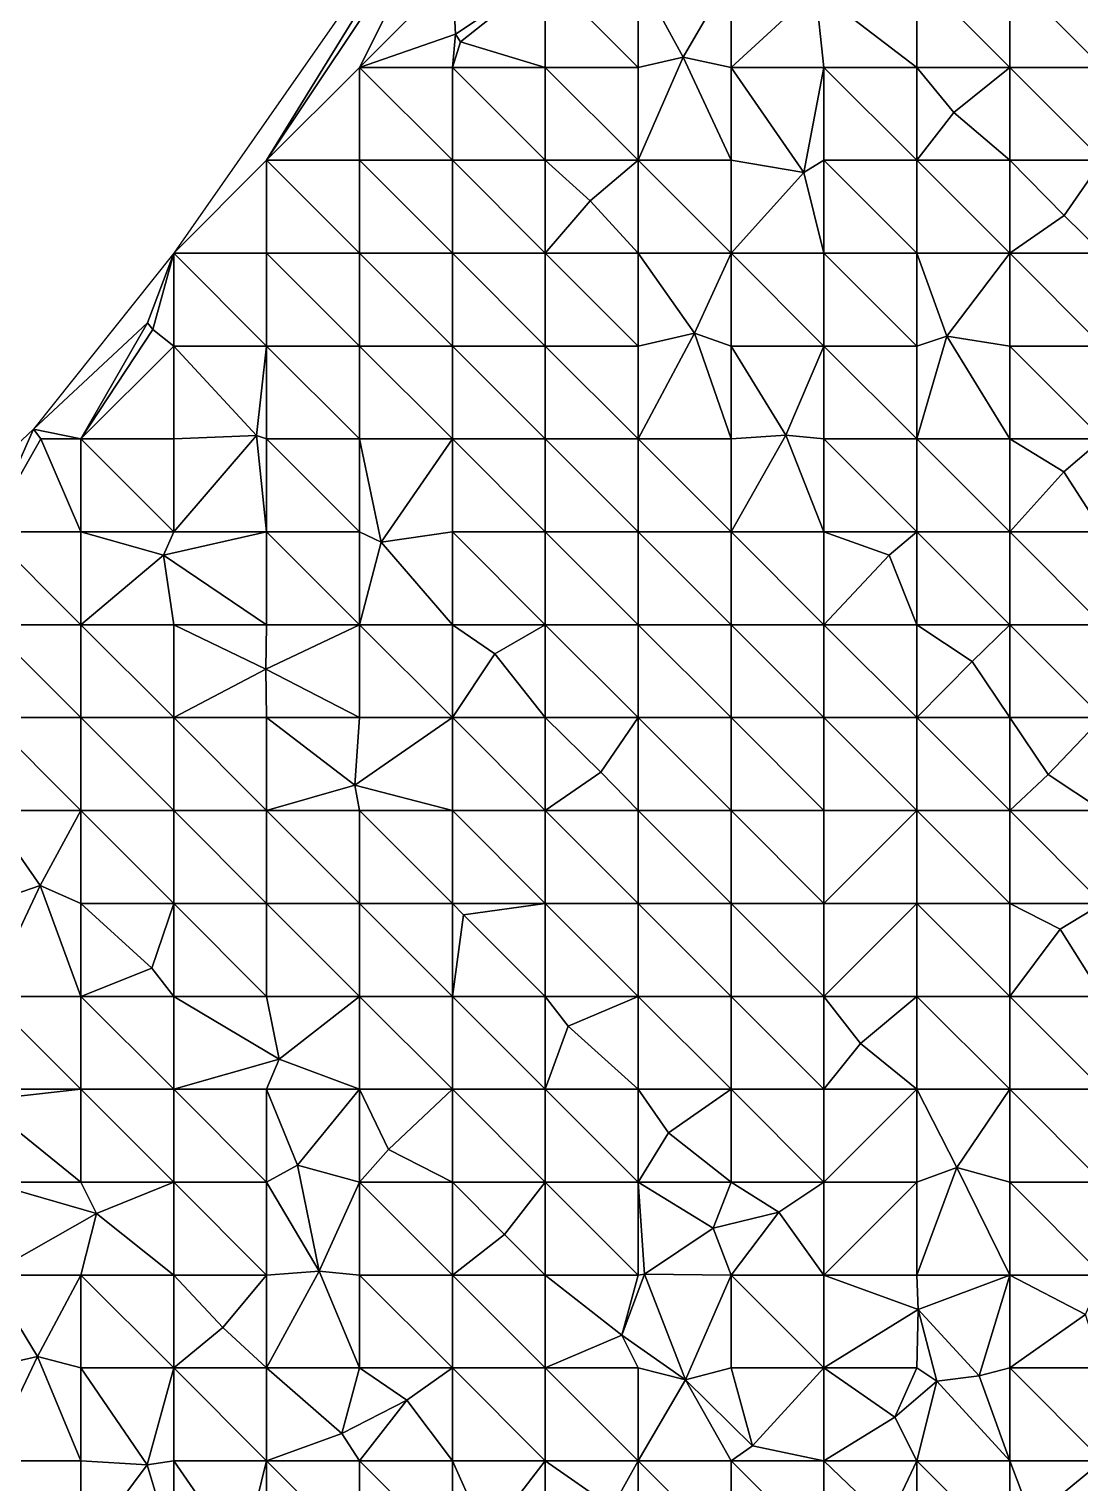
# Model space of a CAD drawing. Header units: metres. Extents: x 437165 to 437677, y 9614568 to 9615020.
# Drawn here: x 437339.7 to 437452.9, y 9614725.6 to 9614882.1 of the extents above; entities that cross this region are included whole.
import ezdxf

# ---------------------------------------------------------------- set-up
doc = ezdxf.new("R2010")
doc.units = ezdxf.units.M
doc.layers.add('Superfície', color=151, linetype='Continuous')

msp = doc.modelspace()

# ---------------------------------------------------------------- linework, layer by layer
at = {"layer": 'Superfície', "color": 70, "linetype": 'Continuous', "lineweight": -3}
for points in [[(437355.315, 9614858.014, 112.217), (437365.315, 9614868.014, 112.052), (437387.836, 9614904.577, 110.75)], [(437365.315, 9614868.014, 112.052), (437385.315, 9614898.014, 111.065), (437387.836, 9614904.577, 110.75)], [(437365.315, 9614868.014, 112.052), (437375.315, 9614878.014, 111.891), (437385.315, 9614898.014, 111.065)], [(437375.315, 9614878.014, 111.891), (437385.315, 9614888.014, 111.753), (437385.315, 9614898.014, 111.065)], [(437375.315, 9614878.014, 111.891), (437385.659, 9614881.601, 112.212), (437385.315, 9614888.014, 111.753)], [(437385.315, 9614888.014, 111.753), (437385.659, 9614881.601, 112.212), (437395.315, 9614888.014, 112.222)], [(437395.315, 9614888.014, 112.222), (437385.659, 9614881.601, 112.212), (437386.185, 9614880.746, 112.169)], [(437395.315, 9614878.014, 112.897), (437395.315, 9614888.014, 112.222), (437386.185, 9614880.746, 112.169)], [(437395.315, 9614878.014, 112.897), (437405.315, 9614878.014, 113.476), (437395.315, 9614888.014, 112.222)], [(437405.315, 9614878.014, 113.476), (437405.315, 9614888.014, 112.731), (437395.315, 9614888.014, 112.222)], [(437405.315, 9614878.014, 113.476), (437410.158, 9614879.105, 113.678), (437405.315, 9614888.014, 112.731)], [(437405.315, 9614888.014, 112.731), (437410.158, 9614879.105, 113.678), (437415.315, 9614888.014, 113.237)], [(437415.315, 9614878.014, 113.929), (437415.315, 9614888.014, 113.237), (437410.158, 9614879.105, 113.678)], [(437415.315, 9614878.014, 113.929), (437424.403, 9614886.35, 113.776), (437415.315, 9614888.014, 113.237)], [(437435.315, 9614878.014, 114.817), (437435.315, 9614888.014, 114.037), (437424.403, 9614886.35, 113.776)], [(437435.315, 9614878.014, 114.817), (437445.315, 9614878.014, 115.183), (437435.315, 9614888.014, 114.037)], [(437445.315, 9614878.014, 115.183), (437445.315, 9614888.014, 114.356), (437435.315, 9614888.014, 114.037)], [(437445.315, 9614878.014, 115.183), (437455.315, 9614878.014, 115.519), (437445.315, 9614888.014, 114.356)], [(437455.315, 9614878.014, 115.519), (437455.315, 9614888.014, 114.738), (437445.315, 9614888.014, 114.356)], [(437415.315, 9614878.014, 113.929), (437425.315, 9614878.014, 114.338), (437424.403, 9614886.35, 113.776)], [(437425.315, 9614878.014, 114.338), (437435.315, 9614878.014, 114.817), (437424.403, 9614886.35, 113.776)], [(437375.315, 9614878.014, 111.891), (437385.315, 9614878.014, 112.368), (437385.659, 9614881.601, 112.212)], [(437385.315, 9614878.014, 112.368), (437395.315, 9614878.014, 112.897), (437386.185, 9614880.746, 112.169)], [(437405.315, 9614868.014, 114.156), (437410.158, 9614879.105, 113.678), (437405.315, 9614878.014, 113.476)], [(437405.315, 9614868.014, 114.156), (437415.315, 9614868.014, 114.528), (437410.158, 9614879.105, 113.678)], [(437415.315, 9614868.014, 114.528), (437415.315, 9614878.014, 113.929), (437410.158, 9614879.105, 113.678)], [(437365.315, 9614868.014, 112.052), (437375.315, 9614868.014, 112.564), (437375.315, 9614878.014, 111.891)], [(437375.315, 9614868.014, 112.564), (437385.315, 9614868.014, 113.076), (437375.315, 9614878.014, 111.891)], [(437385.315, 9614868.014, 113.076), (437385.315, 9614878.014, 112.368), (437375.315, 9614878.014, 111.891)], [(437385.315, 9614868.014, 113.076), (437395.315, 9614868.014, 113.633), (437385.315, 9614878.014, 112.368)], [(437395.315, 9614868.014, 113.633), (437395.315, 9614878.014, 112.897), (437385.315, 9614878.014, 112.368)], [(437395.315, 9614868.014, 113.633), (437405.315, 9614868.014, 114.156), (437395.315, 9614878.014, 112.897)], [(437405.315, 9614868.014, 114.156), (437405.315, 9614878.014, 113.476), (437395.315, 9614878.014, 112.897)], [(437415.315, 9614868.014, 114.528), (437423.16, 9614866.692, 114.871), (437415.315, 9614878.014, 113.929)], [(437415.315, 9614878.014, 113.929), (437423.16, 9614866.692, 114.871), (437425.315, 9614878.014, 114.338)], [(437425.315, 9614868.014, 114.915), (437425.315, 9614878.014, 114.338), (437423.16, 9614866.692, 114.871)], [(437425.315, 9614868.014, 114.915), (437435.315, 9614868.014, 115.481), (437425.315, 9614878.014, 114.338)], [(437435.315, 9614868.014, 115.481), (437435.315, 9614878.014, 114.817), (437425.315, 9614878.014, 114.338)], [(437435.315, 9614868.014, 115.481), (437439.292, 9614873.135, 115.381), (437435.315, 9614878.014, 114.817)], [(437435.315, 9614878.014, 114.817), (437439.292, 9614873.135, 115.381), (437445.315, 9614878.014, 115.183)], [(437445.315, 9614868.014, 115.922), (437445.315, 9614878.014, 115.183), (437439.292, 9614873.135, 115.381)], [(437445.315, 9614868.014, 115.922), (437455.315, 9614868.014, 116.237), (437445.315, 9614878.014, 115.183)], [(437455.315, 9614868.014, 116.237), (437455.315, 9614878.014, 115.519), (437445.315, 9614878.014, 115.183)], [(437435.315, 9614868.014, 115.481), (437445.315, 9614868.014, 115.922), (437439.292, 9614873.135, 115.381)], [(437355.315, 9614858.014, 112.217), (437365.315, 9614858.014, 112.719), (437365.315, 9614868.014, 112.052)], [(437365.315, 9614858.014, 112.719), (437375.315, 9614858.014, 113.247), (437365.315, 9614868.014, 112.052)], [(437375.315, 9614858.014, 113.247), (437375.315, 9614868.014, 112.564), (437365.315, 9614868.014, 112.052)], [(437375.315, 9614858.014, 113.247), (437385.315, 9614858.014, 113.781), (437375.315, 9614868.014, 112.564)], [(437385.315, 9614858.014, 113.781), (437385.315, 9614868.014, 113.076), (437375.315, 9614868.014, 112.564)], [(437385.315, 9614858.014, 113.781), (437395.315, 9614858.014, 114.331), (437385.315, 9614868.014, 113.076)], [(437395.315, 9614858.014, 114.331), (437395.315, 9614868.014, 113.633), (437385.315, 9614868.014, 113.076)], [(437395.315, 9614858.014, 114.331), (437400.149, 9614863.648, 114.228), (437395.315, 9614868.014, 113.633)], [(437395.315, 9614868.014, 113.633), (437400.149, 9614863.648, 114.228), (437405.315, 9614868.014, 114.156)], [(437405.315, 9614858.014, 114.834), (437405.315, 9614868.014, 114.156), (437400.149, 9614863.648, 114.228)], [(437405.315, 9614858.014, 114.834), (437415.315, 9614858.014, 115.222), (437405.315, 9614868.014, 114.156)], [(437415.315, 9614858.014, 115.222), (437415.315, 9614868.014, 114.528), (437405.315, 9614868.014, 114.156)], [(437415.315, 9614858.014, 115.222), (437423.16, 9614866.692, 114.871), (437415.315, 9614868.014, 114.528)], [(437415.315, 9614858.014, 115.222), (437425.315, 9614858.014, 115.657), (437423.16, 9614866.692, 114.871)], [(437425.315, 9614858.014, 115.657), (437425.315, 9614868.014, 114.915), (437423.16, 9614866.692, 114.871)], [(437425.315, 9614858.014, 115.657), (437435.315, 9614858.014, 116.16), (437425.315, 9614868.014, 114.915)], [(437435.315, 9614858.014, 116.16), (437435.315, 9614868.014, 115.481), (437425.315, 9614868.014, 114.915)], [(437435.315, 9614858.014, 116.16), (437445.315, 9614858.014, 116.604), (437435.315, 9614868.014, 115.481)], [(437445.315, 9614858.014, 116.604), (437445.315, 9614868.014, 115.922), (437435.315, 9614868.014, 115.481)], [(437445.315, 9614858.014, 116.604), (437451.186, 9614862.079, 116.522), (437445.315, 9614868.014, 115.922)], [(437445.315, 9614868.014, 115.922), (437451.186, 9614862.079, 116.522), (437455.315, 9614868.014, 116.237)], [(437455.315, 9614858.014, 117.01), (437455.315, 9614868.014, 116.237), (437451.186, 9614862.079, 116.522)], [(437395.315, 9614858.014, 114.331), (437405.315, 9614858.014, 114.834), (437400.149, 9614863.648, 114.228)], [(437445.315, 9614858.014, 116.604), (437455.315, 9614858.014, 117.01), (437451.186, 9614862.079, 116.522)], [(437355.315, 9614858.014, 112.217), (437340.224, 9614839.068, 112.726), (437352.511, 9614850.504, 112.57)], [(437355.315, 9614848.014, 112.731), (437365.315, 9614848.014, 113.409), (437355.315, 9614858.014, 112.217)], [(437365.315, 9614848.014, 113.409), (437365.315, 9614858.014, 112.719), (437355.315, 9614858.014, 112.217)], [(437365.315, 9614848.014, 113.409), (437375.315, 9614848.014, 113.944), (437365.315, 9614858.014, 112.719)], [(437375.315, 9614848.014, 113.944), (437375.315, 9614858.014, 113.247), (437365.315, 9614858.014, 112.719)], [(437375.315, 9614848.014, 113.944), (437385.315, 9614848.014, 114.472), (437375.315, 9614858.014, 113.247)], [(437385.315, 9614848.014, 114.472), (437385.315, 9614858.014, 113.781), (437375.315, 9614858.014, 113.247)], [(437385.315, 9614848.014, 114.472), (437395.315, 9614848.014, 115), (437385.315, 9614858.014, 113.781)], [(437395.315, 9614848.014, 115), (437395.315, 9614858.014, 114.331), (437385.315, 9614858.014, 113.781)], [(437395.315, 9614848.014, 115), (437405.315, 9614848.014, 115.499), (437395.315, 9614858.014, 114.331)], [(437405.315, 9614848.014, 115.499), (437405.315, 9614858.014, 114.834), (437395.315, 9614858.014, 114.331)], [(437405.315, 9614848.014, 115.499), (437411.363, 9614849.395, 115.704), (437405.315, 9614858.014, 114.834)], [(437405.315, 9614858.014, 114.834), (437411.363, 9614849.395, 115.704), (437415.315, 9614858.014, 115.222)], [(437415.315, 9614848.014, 115.963), (437415.315, 9614858.014, 115.222), (437411.363, 9614849.395, 115.704)], [(437415.315, 9614848.014, 115.963), (437425.315, 9614848.014, 116.406), (437415.315, 9614858.014, 115.222)], [(437425.315, 9614848.014, 116.406), (437425.315, 9614858.014, 115.657), (437415.315, 9614858.014, 115.222)], [(437425.315, 9614848.014, 116.406), (437435.315, 9614848.014, 116.9), (437425.315, 9614858.014, 115.657)], [(437435.315, 9614848.014, 116.9), (437435.315, 9614858.014, 116.16), (437425.315, 9614858.014, 115.657)], [(437435.315, 9614848.014, 116.9), (437438.526, 9614849.082, 116.975), (437435.315, 9614858.014, 116.16)], [(437435.315, 9614858.014, 116.16), (437438.526, 9614849.082, 116.975), (437445.315, 9614858.014, 116.604)], [(437445.315, 9614848.014, 117.362), (437445.315, 9614858.014, 116.604), (437438.526, 9614849.082, 116.975)], [(437445.315, 9614848.014, 117.362), (437455.315, 9614848.014, 117.796), (437445.315, 9614858.014, 116.604)], [(437455.315, 9614848.014, 117.796), (437455.315, 9614858.014, 117.01), (437445.315, 9614858.014, 116.604)], [(437345.315, 9614838.014, 112.673), (437352.511, 9614850.504, 112.57), (437340.224, 9614839.068, 112.726)], [(437405.315, 9614838.014, 116.194), (437411.363, 9614849.395, 115.704), (437405.315, 9614848.014, 115.499)], [(437405.315, 9614838.014, 116.194), (437415.315, 9614838.014, 116.683), (437411.363, 9614849.395, 115.704)], [(437415.315, 9614838.014, 116.683), (437415.315, 9614848.014, 115.963), (437411.363, 9614849.395, 115.704)], [(437345.315, 9614838.014, 112.673), (437355.315, 9614838.014, 113.467), (437355.315, 9614848.014, 112.731)], [(437355.315, 9614838.014, 113.467), (437364.225, 9614838.401, 114.133), (437355.315, 9614848.014, 112.731)], [(437355.315, 9614848.014, 112.731), (437364.225, 9614838.401, 114.133), (437365.315, 9614848.014, 113.409)], [(437365.315, 9614838.014, 114.204), (437365.315, 9614848.014, 113.409), (437364.225, 9614838.401, 114.133)], [(437365.315, 9614838.014, 114.204), (437375.315, 9614838.014, 114.646), (437365.315, 9614848.014, 113.409)], [(437375.315, 9614838.014, 114.646), (437375.315, 9614848.014, 113.944), (437365.315, 9614848.014, 113.409)], [(437375.315, 9614838.014, 114.646), (437385.315, 9614838.014, 115.158), (437375.315, 9614848.014, 113.944)], [(437385.315, 9614838.014, 115.158), (437385.315, 9614848.014, 114.472), (437375.315, 9614848.014, 113.944)], [(437385.315, 9614838.014, 115.158), (437395.315, 9614838.014, 115.683), (437385.315, 9614848.014, 114.472)], [(437395.315, 9614838.014, 115.683), (437395.315, 9614848.014, 115), (437385.315, 9614848.014, 114.472)], [(437395.315, 9614838.014, 115.683), (437405.315, 9614838.014, 116.194), (437395.315, 9614848.014, 115)], [(437405.315, 9614838.014, 116.194), (437405.315, 9614848.014, 115.499), (437395.315, 9614848.014, 115)], [(437415.315, 9614838.014, 116.683), (437421.195, 9614838.414, 116.886), (437415.315, 9614848.014, 115.963)], [(437415.315, 9614848.014, 115.963), (437421.195, 9614838.414, 116.886), (437425.315, 9614848.014, 116.406)], [(437425.315, 9614838.014, 117.191), (437425.315, 9614848.014, 116.406), (437421.195, 9614838.414, 116.886)], [(437425.315, 9614838.014, 117.191), (437435.315, 9614838.014, 117.767), (437425.315, 9614848.014, 116.406)], [(437435.315, 9614838.014, 117.767), (437435.315, 9614848.014, 116.9), (437425.315, 9614848.014, 116.406)], [(437435.315, 9614838.014, 117.767), (437438.526, 9614849.082, 116.975), (437435.315, 9614848.014, 116.9)], [(437435.315, 9614838.014, 117.767), (437445.315, 9614838.014, 118.193), (437438.526, 9614849.082, 116.975)], [(437445.315, 9614838.014, 118.193), (437445.315, 9614848.014, 117.362), (437438.526, 9614849.082, 116.975)], [(437445.315, 9614838.014, 118.193), (437455.315, 9614838.014, 118.591), (437445.315, 9614848.014, 117.362)], [(437455.315, 9614838.014, 118.591), (437455.315, 9614848.014, 117.796), (437445.315, 9614848.014, 117.362)], [(437335.315, 9614828.014, 113.088), (437340.224, 9614839.068, 112.726), (437313.231, 9614813.66, 113.206)], [(437355.315, 9614828.014, 114.282), (437365.315, 9614828.014, 114.805), (437364.225, 9614838.401, 114.133)], [(437365.315, 9614828.014, 114.805), (437365.315, 9614838.014, 114.204), (437364.225, 9614838.401, 114.133)], [(437415.315, 9614828.014, 117.538), (437421.195, 9614838.414, 116.886), (437415.315, 9614838.014, 116.683)], [(437365.315, 9614828.014, 114.805), (437375.315, 9614828.014, 115.254), (437365.315, 9614838.014, 114.204)], [(437375.315, 9614828.014, 115.254), (437375.315, 9614838.014, 114.646), (437365.315, 9614838.014, 114.204)], [(437375.315, 9614828.014, 115.254), (437377.664, 9614826.915, 115.424), (437375.315, 9614838.014, 114.646)], [(437375.315, 9614838.014, 114.646), (437377.664, 9614826.915, 115.424), (437385.315, 9614838.014, 115.158)], [(437385.315, 9614828.014, 115.843), (437385.315, 9614838.014, 115.158), (437377.664, 9614826.915, 115.424)], [(437385.315, 9614828.014, 115.843), (437395.315, 9614828.014, 116.423), (437385.315, 9614838.014, 115.158)], [(437395.315, 9614828.014, 116.423), (437395.315, 9614838.014, 115.683), (437385.315, 9614838.014, 115.158)], [(437395.315, 9614828.014, 116.423), (437405.315, 9614828.014, 116.982), (437395.315, 9614838.014, 115.683)], [(437405.315, 9614828.014, 116.982), (437405.315, 9614838.014, 116.194), (437395.315, 9614838.014, 115.683)], [(437405.315, 9614828.014, 116.982), (437415.315, 9614828.014, 117.538), (437405.315, 9614838.014, 116.194)], [(437415.315, 9614828.014, 117.538), (437415.315, 9614838.014, 116.683), (437405.315, 9614838.014, 116.194)], [(437435.315, 9614828.014, 118.739), (437445.315, 9614828.014, 119.176), (437435.315, 9614838.014, 117.767)], [(437445.315, 9614828.014, 119.176), (437445.315, 9614838.014, 118.193), (437435.315, 9614838.014, 117.767)], [(437445.315, 9614828.014, 119.176), (437451.138, 9614834.474, 118.704), (437445.315, 9614838.014, 118.193)], [(437445.315, 9614838.014, 118.193), (437451.138, 9614834.474, 118.704), (437455.315, 9614838.014, 118.591)], [(437335.315, 9614818.014, 113.803), (437345.315, 9614818.014, 114.363), (437335.315, 9614828.014, 113.088)], [(437345.315, 9614818.014, 114.363), (437345.315, 9614828.014, 113.515), (437335.315, 9614828.014, 113.088)], [(437355.315, 9614828.014, 114.282), (437354.201, 9614825.504, 114.415), (437365.315, 9614828.014, 114.805)], [(437365.315, 9614818.014, 115.449), (437365.315, 9614828.014, 114.805), (437354.201, 9614825.504, 114.415)], [(437365.315, 9614818.014, 115.449), (437375.315, 9614818.014, 116.014), (437365.315, 9614828.014, 114.805)], [(437375.315, 9614818.014, 116.014), (437375.315, 9614828.014, 115.254), (437365.315, 9614828.014, 114.805)], [(437375.315, 9614818.014, 116.014), (437377.664, 9614826.915, 115.424), (437375.315, 9614828.014, 115.254)], [(437385.315, 9614818.014, 116.663), (437385.315, 9614828.014, 115.843), (437377.664, 9614826.915, 115.424)], [(437385.315, 9614818.014, 116.663), (437395.315, 9614818.014, 117.249), (437385.315, 9614828.014, 115.843)], [(437395.315, 9614818.014, 117.249), (437395.315, 9614828.014, 116.423), (437385.315, 9614828.014, 115.843)], [(437395.315, 9614818.014, 117.249), (437405.315, 9614818.014, 117.817), (437395.315, 9614828.014, 116.423)], [(437405.315, 9614818.014, 117.817), (437405.315, 9614828.014, 116.982), (437395.315, 9614828.014, 116.423)], [(437405.315, 9614818.014, 117.817), (437415.315, 9614818.014, 118.428), (437405.315, 9614828.014, 116.982)], [(437415.315, 9614818.014, 118.428), (437415.315, 9614828.014, 117.538), (437405.315, 9614828.014, 116.982)], [(437375.315, 9614818.014, 116.014), (437385.315, 9614818.014, 116.663), (437377.664, 9614826.915, 115.424)], [(437345.315, 9614818.014, 114.363), (437355.315, 9614818.014, 114.973), (437354.201, 9614825.504, 114.415)], [(437355.315, 9614818.014, 114.973), (437365.315, 9614818.014, 115.449), (437354.201, 9614825.504, 114.415)], [(437335.315, 9614808.014, 114.568), (437345.315, 9614808.014, 115.151), (437335.315, 9614818.014, 113.803)], [(437345.315, 9614808.014, 115.151), (437345.315, 9614818.014, 114.363), (437335.315, 9614818.014, 113.803)], [(437345.315, 9614808.014, 115.151), (437355.315, 9614808.014, 115.704), (437345.315, 9614818.014, 114.363)], [(437355.315, 9614808.014, 115.704), (437355.315, 9614818.014, 114.973), (437345.315, 9614818.014, 114.363)], [(437355.315, 9614808.014, 115.704), (437365.245, 9614813.251, 115.767), (437355.315, 9614818.014, 114.973)], [(437355.315, 9614818.014, 114.973), (437365.245, 9614813.251, 115.767), (437365.315, 9614818.014, 115.449)], [(437365.315, 9614818.014, 115.449), (437365.245, 9614813.251, 115.767), (437375.315, 9614818.014, 116.014)], [(437375.315, 9614808.014, 116.833), (437375.315, 9614818.014, 116.014), (437365.245, 9614813.251, 115.767)], [(437375.315, 9614808.014, 116.833), (437385.315, 9614808.014, 117.471), (437375.315, 9614818.014, 116.014)], [(437385.315, 9614808.014, 117.471), (437385.315, 9614818.014, 116.663), (437375.315, 9614818.014, 116.014)], [(437385.315, 9614808.014, 117.471), (437389.87, 9614814.897, 117.219), (437385.315, 9614818.014, 116.663)], [(437385.315, 9614818.014, 116.663), (437389.87, 9614814.897, 117.219), (437395.315, 9614818.014, 117.249)], [(437395.315, 9614808.014, 118.08), (437395.315, 9614818.014, 117.249), (437389.87, 9614814.897, 117.219)], [(437395.315, 9614808.014, 118.08), (437405.315, 9614808.014, 118.679), (437395.315, 9614818.014, 117.249)], [(437405.315, 9614808.014, 118.679), (437405.315, 9614818.014, 117.817), (437395.315, 9614818.014, 117.249)], [(437385.315, 9614808.014, 117.471), (437395.315, 9614808.014, 118.08), (437389.87, 9614814.897, 117.219)], [(437355.315, 9614808.014, 115.704), (437365.315, 9614808.014, 116.214), (437365.245, 9614813.251, 115.767)], [(437365.315, 9614808.014, 116.214), (437375.315, 9614808.014, 116.833), (437365.245, 9614813.251, 115.767)], [(437335.315, 9614798.014, 115.358), (437345.315, 9614798.014, 115.941), (437335.315, 9614808.014, 114.568)], [(437345.315, 9614798.014, 115.941), (437345.315, 9614808.014, 115.151), (437335.315, 9614808.014, 114.568)], [(437345.315, 9614798.014, 115.941), (437355.315, 9614798.014, 116.475), (437345.315, 9614808.014, 115.151)], [(437355.315, 9614798.014, 116.475), (437355.315, 9614808.014, 115.704), (437345.315, 9614808.014, 115.151)], [(437355.315, 9614798.014, 116.475), (437365.315, 9614798.014, 117.025), (437355.315, 9614808.014, 115.704)], [(437365.315, 9614798.014, 117.025), (437365.315, 9614808.014, 116.214), (437355.315, 9614808.014, 115.704)], [(437365.315, 9614798.014, 117.025), (437374.814, 9614800.756, 117.385), (437365.315, 9614808.014, 116.214)], [(437365.315, 9614808.014, 116.214), (437374.814, 9614800.756, 117.385), (437375.315, 9614808.014, 116.833)], [(437375.315, 9614808.014, 116.833), (437374.814, 9614800.756, 117.385), (437385.315, 9614808.014, 117.471)], [(437385.315, 9614798.014, 118.283), (437385.315, 9614808.014, 117.471), (437374.814, 9614800.756, 117.385)], [(437385.315, 9614798.014, 118.283), (437395.315, 9614798.014, 118.916), (437385.315, 9614808.014, 117.471)], [(437395.315, 9614798.014, 118.916), (437395.315, 9614808.014, 118.08), (437385.315, 9614808.014, 117.471)], [(437395.315, 9614798.014, 118.916), (437401.3, 9614802.148, 118.9), (437395.315, 9614808.014, 118.08)], [(437395.315, 9614808.014, 118.08), (437401.3, 9614802.148, 118.9), (437405.315, 9614808.014, 118.679)], [(437365.315, 9614798.014, 117.025), (437375.315, 9614798.014, 117.643), (437374.814, 9614800.756, 117.385)], [(437375.315, 9614798.014, 117.643), (437385.315, 9614798.014, 118.283), (437374.814, 9614800.756, 117.385)], [(437335.315, 9614798.014, 115.358), (437340.925, 9614789.954, 116.389), (437345.315, 9614798.014, 115.941)], [(437335.315, 9614788.014, 116.145), (437340.925, 9614789.954, 116.389), (437335.315, 9614798.014, 115.358)], [(437345.315, 9614788.014, 116.73), (437345.315, 9614798.014, 115.941), (437340.925, 9614789.954, 116.389)], [(437355.315, 9614788.014, 117.231), (437355.315, 9614798.014, 116.475), (437345.315, 9614798.014, 115.941)], [(437345.315, 9614788.014, 116.73), (437355.315, 9614788.014, 117.231), (437345.315, 9614798.014, 115.941)], [(437365.315, 9614788.014, 117.812), (437365.315, 9614798.014, 117.025), (437355.315, 9614798.014, 116.475)], [(437355.315, 9614788.014, 117.231), (437365.315, 9614788.014, 117.812), (437355.315, 9614798.014, 116.475)], [(437375.315, 9614788.014, 118.453), (437375.315, 9614798.014, 117.643), (437365.315, 9614798.014, 117.025)], [(437365.315, 9614788.014, 117.812), (437375.315, 9614788.014, 118.453), (437365.315, 9614798.014, 117.025)], [(437385.315, 9614788.014, 119.126), (437385.315, 9614798.014, 118.283), (437375.315, 9614798.014, 117.643)], [(437375.315, 9614788.014, 118.453), (437385.315, 9614788.014, 119.126), (437375.315, 9614798.014, 117.643)], [(437335.315, 9614778.014, 116.755), (437340.925, 9614789.954, 116.389), (437335.315, 9614788.014, 116.145)], [(437335.315, 9614778.014, 116.755), (437345.315, 9614778.014, 117.33), (437340.925, 9614789.954, 116.389)], [(437345.315, 9614778.014, 117.33), (437345.315, 9614788.014, 116.73), (437340.925, 9614789.954, 116.389)], [(437345.315, 9614778.014, 117.33), (437352.961, 9614781.047, 117.591), (437345.315, 9614788.014, 116.73)], [(437345.315, 9614788.014, 116.73), (437352.961, 9614781.047, 117.591), (437355.315, 9614788.014, 117.231)], [(437355.315, 9614778.014, 117.964), (437355.315, 9614788.014, 117.231), (437352.961, 9614781.047, 117.591)], [(437355.315, 9614778.014, 117.964), (437365.315, 9614778.014, 118.592), (437355.315, 9614788.014, 117.231)], [(437365.315, 9614778.014, 118.592), (437365.315, 9614788.014, 117.812), (437355.315, 9614788.014, 117.231)], [(437365.315, 9614778.014, 118.592), (437375.315, 9614778.014, 119.356), (437365.315, 9614788.014, 117.812)], [(437385.315, 9614788.014, 119.126), (437386.509, 9614786.777, 119.31), (437395.315, 9614788.014, 120.004)], [(437345.315, 9614778.014, 117.33), (437355.315, 9614778.014, 117.964), (437352.961, 9614781.047, 117.591)], [(437335.315, 9614768.014, 117.304), (437345.315, 9614768.014, 118.009), (437335.315, 9614778.014, 116.755)], [(437345.315, 9614768.014, 118.009), (437345.315, 9614778.014, 117.33), (437335.315, 9614778.014, 116.755)], [(437345.315, 9614768.014, 118.009), (437355.315, 9614768.014, 118.706), (437345.315, 9614778.014, 117.33)], [(437355.315, 9614768.014, 118.706), (437355.315, 9614778.014, 117.964), (437345.315, 9614778.014, 117.33)], [(437355.315, 9614768.014, 118.706), (437366.653, 9614771.241, 119.195), (437355.315, 9614778.014, 117.964)], [(437355.315, 9614778.014, 117.964), (437366.653, 9614771.241, 119.195), (437365.315, 9614778.014, 118.592)], [(437365.315, 9614778.014, 118.592), (437366.653, 9614771.241, 119.195), (437375.315, 9614778.014, 119.356)], [(437355.315, 9614768.014, 118.706), (437365.315, 9614768.014, 119.381), (437366.653, 9614771.241, 119.195)], [(437335.315, 9614768.014, 117.304), (437334.428, 9614766.805, 117.312), (437345.315, 9614768.014, 118.009)], [(437345.315, 9614758.014, 118.76), (437345.315, 9614768.014, 118.009), (437334.428, 9614766.805, 117.312)], [(437345.315, 9614758.014, 118.76), (437355.315, 9614758.014, 119.48), (437345.315, 9614768.014, 118.009)], [(437355.315, 9614758.014, 119.48), (437355.315, 9614768.014, 118.706), (437345.315, 9614768.014, 118.009)], [(437355.315, 9614758.014, 119.48), (437365.315, 9614758.014, 120.205), (437355.315, 9614768.014, 118.706)], [(437365.315, 9614758.014, 120.205), (437365.315, 9614768.014, 119.381), (437355.315, 9614768.014, 118.706)], [(437335.315, 9614758.014, 117.953), (437345.315, 9614758.014, 118.76), (437334.428, 9614766.805, 117.312)], [(437365.315, 9614758.014, 120.205), (437370.97, 9614748.438, 121.272), (437368.648, 9614759.843, 120.318)], [(437335.315, 9614748.014, 118.495), (437346.998, 9614754.658, 119.139), (437335.315, 9614758.014, 117.953)], [(437335.315, 9614758.014, 117.953), (437346.998, 9614754.658, 119.139), (437345.315, 9614758.014, 118.76)], [(437345.315, 9614758.014, 118.76), (437346.998, 9614754.658, 119.139), (437355.315, 9614758.014, 119.48)], [(437355.315, 9614748.014, 120.231), (437355.315, 9614758.014, 119.48), (437346.998, 9614754.658, 119.139)], [(437355.315, 9614748.014, 120.231), (437365.315, 9614748.014, 120.958), (437355.315, 9614758.014, 119.48)], [(437365.315, 9614748.014, 120.958), (437365.315, 9614758.014, 120.205), (437355.315, 9614758.014, 119.48)], [(437365.315, 9614748.014, 120.958), (437370.97, 9614748.438, 121.272), (437365.315, 9614758.014, 120.205)], [(437435.315, 9614748.014, 129.692), (437435.315, 9614758.014, 129.446), (437425.315, 9614748.014, 128.938)], [(437335.315, 9614748.014, 118.495), (437345.315, 9614748.014, 119.313), (437346.998, 9614754.658, 119.139)], [(437345.315, 9614748.014, 119.313), (437355.315, 9614748.014, 120.231), (437346.998, 9614754.658, 119.139)], [(437335.315, 9614738.014, 118.988), (437340.668, 9614739.252, 119.273), (437335.315, 9614748.014, 118.495)], [(437335.315, 9614748.014, 118.495), (437340.668, 9614739.252, 119.273), (437345.315, 9614748.014, 119.313)], [(437345.315, 9614738.014, 119.77), (437345.315, 9614748.014, 119.313), (437340.668, 9614739.252, 119.273)], [(437345.315, 9614738.014, 119.77), (437355.315, 9614738.014, 120.749), (437345.315, 9614748.014, 119.313)], [(437355.315, 9614738.014, 120.749), (437355.315, 9614748.014, 120.231), (437345.315, 9614748.014, 119.313)], [(437365.315, 9614738.014, 121.759), (437365.315, 9614748.014, 120.958), (437360.604, 9614742.387, 121.093)], [(437365.315, 9614738.014, 121.759), (437370.97, 9614748.438, 121.272), (437365.315, 9614748.014, 120.958)], [(437435.315, 9614748.014, 129.692), (437425.315, 9614748.014, 128.938), (437435.468, 9614744.313, 129.93)], [(437435.315, 9614748.014, 129.692), (437435.468, 9614744.313, 129.93), (437445.315, 9614748.014, 130.521)], [(437355.315, 9614738.014, 120.749), (437365.315, 9614738.014, 121.759), (437360.604, 9614742.387, 121.093)], [(437335.315, 9614728.014, 119.509), (437340.668, 9614739.252, 119.273), (437335.315, 9614738.014, 118.988)], [(437335.315, 9614728.014, 119.509), (437345.315, 9614728.014, 120.276), (437340.668, 9614739.252, 119.273)], [(437345.315, 9614728.014, 120.276), (437345.315, 9614738.014, 119.77), (437340.668, 9614739.252, 119.273)], [(437345.315, 9614728.014, 120.276), (437352.444, 9614727.604, 120.882), (437345.315, 9614738.014, 119.77)], [(437345.315, 9614738.014, 119.77), (437352.444, 9614727.604, 120.882), (437355.315, 9614738.014, 120.749)], [(437405.315, 9614728.014, 129.157), (437415.315, 9614728.014, 130.022), (437410.427, 9614736.741, 129.226)], [(437415.315, 9614738.014, 129.3), (437410.427, 9614736.741, 129.226), (437417.622, 9614729.622, 130.121)], [(437415.315, 9614728.014, 130.022), (437417.622, 9614729.622, 130.121), (437410.427, 9614736.741, 129.226)], [(437415.315, 9614738.014, 129.3), (437417.622, 9614729.622, 130.121), (437425.315, 9614738.014, 129.873)], [(437425.315, 9614728.014, 130.634), (437425.315, 9614738.014, 129.873), (437417.622, 9614729.622, 130.121)], [(437425.315, 9614728.014, 130.634), (437432.93, 9614732.734, 130.849), (437425.315, 9614738.014, 129.873)], [(437435.315, 9614738.014, 130.735), (437425.315, 9614738.014, 129.873), (437432.93, 9614732.734, 130.849)], [(437375.315, 9614728.014, 123.413), (437380.404, 9614734.554, 123.385), (437373.422, 9614730.956, 123.063)], [(437415.315, 9614728.014, 130.022), (437425.315, 9614728.014, 130.634), (437417.622, 9614729.622, 130.121)], [(437335.315, 9614718.014, 120.013), (437345.315, 9614718.014, 120.829), (437335.315, 9614728.014, 119.509)], [(437345.315, 9614718.014, 120.829), (437345.315, 9614728.014, 120.276), (437335.315, 9614728.014, 119.509)], [(437345.315, 9614718.014, 120.829), (437352.444, 9614727.604, 120.882), (437345.315, 9614728.014, 120.276)], [(437345.315, 9614718.014, 120.829), (437355.315, 9614718.014, 121.668), (437352.444, 9614727.604, 120.882)], [(437355.315, 9614718.014, 121.668), (437362.688, 9614717.368, 122.335), (437355.315, 9614728.014, 121.166)], [(437405.315, 9614718.014, 129.842), (437405.315, 9614728.014, 129.157), (437402.517, 9614722.98, 129.3)], [(437405.315, 9614718.014, 129.842), (437415.315, 9614718.014, 130.48), (437405.315, 9614728.014, 129.157)], [(437415.315, 9614718.014, 130.48), (437415.315, 9614728.014, 130.022), (437405.315, 9614728.014, 129.157)], [(437415.315, 9614718.014, 130.48), (437425.315, 9614718.014, 131.095), (437415.315, 9614728.014, 130.022)], [(437425.315, 9614718.014, 131.095), (437425.315, 9614728.014, 130.634), (437415.315, 9614728.014, 130.022)], [(437425.315, 9614718.014, 131.095), (437432.192, 9614721.4, 131.332), (437425.315, 9614728.014, 130.634)], [(437435.315, 9614728.014, 131.642), (437425.315, 9614728.014, 130.634), (437432.192, 9614721.4, 131.332)]]:
    msp.add_3dface(points, dxfattribs=at)
at = {"layer": 'Superfície', "color": 90, "linetype": 'Continuous', "lineweight": -3}
for points in [[(437385.315, 9614878.014, 112.368), (437386.185, 9614880.746, 112.169), (437385.659, 9614881.601, 112.212)], [(437355.315, 9614848.014, 112.731), (437355.315, 9614858.014, 112.217), (437353.058, 9614849.787, 112.408)], [(437345.315, 9614838.014, 112.673), (437353.058, 9614849.787, 112.408), (437352.511, 9614850.504, 112.57)], [(437345.315, 9614838.014, 112.673), (437355.315, 9614848.014, 112.731), (437353.058, 9614849.787, 112.408)], [(437355.315, 9614828.014, 114.282), (437364.225, 9614838.401, 114.133), (437355.315, 9614838.014, 113.467)], [(437415.315, 9614828.014, 117.538), (437425.315, 9614828.014, 118.145), (437421.195, 9614838.414, 116.886)], [(437425.315, 9614828.014, 118.145), (437425.315, 9614838.014, 117.191), (437421.195, 9614838.414, 116.886)], [(437335.315, 9614828.014, 113.088), (437345.315, 9614828.014, 113.515), (437341.005, 9614838.019, 112.237)], [(437345.315, 9614828.014, 113.515), (437345.315, 9614838.014, 112.673), (437341.005, 9614838.019, 112.237)], [(437345.315, 9614828.014, 113.515), (437355.315, 9614828.014, 114.282), (437345.315, 9614838.014, 112.673)], [(437355.315, 9614828.014, 114.282), (437355.315, 9614838.014, 113.467), (437345.315, 9614838.014, 112.673)], [(437425.315, 9614828.014, 118.145), (437435.315, 9614828.014, 118.739), (437425.315, 9614838.014, 117.191)], [(437435.315, 9614828.014, 118.739), (437435.315, 9614838.014, 117.767), (437425.315, 9614838.014, 117.191)], [(437455.315, 9614828.014, 119.583), (437455.315, 9614838.014, 118.591), (437451.138, 9614834.474, 118.704)], [(437445.315, 9614828.014, 119.176), (437455.315, 9614828.014, 119.583), (437451.138, 9614834.474, 118.704)], [(437345.315, 9614818.014, 114.363), (437354.201, 9614825.504, 114.415), (437345.315, 9614828.014, 113.515)], [(437345.315, 9614828.014, 113.515), (437354.201, 9614825.504, 114.415), (437355.315, 9614828.014, 114.282)], [(437415.315, 9614818.014, 118.428), (437425.315, 9614818.014, 119.105), (437415.315, 9614828.014, 117.538)], [(437425.315, 9614818.014, 119.105), (437425.315, 9614828.014, 118.145), (437415.315, 9614828.014, 117.538)], [(437425.315, 9614818.014, 119.105), (437432.323, 9614825.513, 118.855), (437425.315, 9614828.014, 118.145)], [(437425.315, 9614828.014, 118.145), (437432.323, 9614825.513, 118.855), (437435.315, 9614828.014, 118.739)], [(437435.315, 9614818.014, 119.8), (437435.315, 9614828.014, 118.739), (437432.323, 9614825.513, 118.855)], [(437435.315, 9614818.014, 119.8), (437445.315, 9614818.014, 120.324), (437435.315, 9614828.014, 118.739)], [(437445.315, 9614818.014, 120.324), (437445.315, 9614828.014, 119.176), (437435.315, 9614828.014, 118.739)], [(437445.315, 9614818.014, 120.324), (437455.315, 9614818.014, 120.739), (437445.315, 9614828.014, 119.176)], [(437455.315, 9614818.014, 120.739), (437455.315, 9614828.014, 119.583), (437445.315, 9614828.014, 119.176)], [(437425.315, 9614818.014, 119.105), (437435.315, 9614818.014, 119.8), (437432.323, 9614825.513, 118.855)], [(437405.315, 9614808.014, 118.679), (437415.315, 9614808.014, 119.457), (437405.315, 9614818.014, 117.817)], [(437415.315, 9614808.014, 119.457), (437415.315, 9614818.014, 118.428), (437405.315, 9614818.014, 117.817)], [(437415.315, 9614808.014, 119.457), (437425.315, 9614808.014, 120.222), (437415.315, 9614818.014, 118.428)], [(437425.315, 9614808.014, 120.222), (437425.315, 9614818.014, 119.105), (437415.315, 9614818.014, 118.428)], [(437425.315, 9614808.014, 120.222), (437435.315, 9614808.014, 120.944), (437425.315, 9614818.014, 119.105)], [(437435.315, 9614808.014, 120.944), (437435.315, 9614818.014, 119.8), (437425.315, 9614818.014, 119.105)], [(437435.315, 9614808.014, 120.944), (437441.273, 9614814.067, 120.612), (437435.315, 9614818.014, 119.8)], [(437435.315, 9614818.014, 119.8), (437441.273, 9614814.067, 120.612), (437445.315, 9614818.014, 120.324)], [(437445.315, 9614808.014, 121.568), (437445.315, 9614818.014, 120.324), (437441.273, 9614814.067, 120.612)], [(437445.315, 9614808.014, 121.568), (437455.315, 9614808.014, 121.975), (437445.315, 9614818.014, 120.324)], [(437455.315, 9614808.014, 121.975), (437455.315, 9614818.014, 120.739), (437445.315, 9614818.014, 120.324)], [(437435.315, 9614808.014, 120.944), (437445.315, 9614808.014, 121.568), (437441.273, 9614814.067, 120.612)], [(437405.315, 9614798.014, 119.776), (437405.315, 9614808.014, 118.679), (437401.3, 9614802.148, 118.9)], [(437405.315, 9614798.014, 119.776), (437415.315, 9614798.014, 120.665), (437405.315, 9614808.014, 118.679)], [(437415.315, 9614798.014, 120.665), (437415.315, 9614808.014, 119.457), (437405.315, 9614808.014, 118.679)], [(437415.315, 9614798.014, 120.665), (437425.315, 9614798.014, 121.5), (437415.315, 9614808.014, 119.457)], [(437425.315, 9614798.014, 121.5), (437425.315, 9614808.014, 120.222), (437415.315, 9614808.014, 119.457)], [(437425.315, 9614798.014, 121.5), (437435.315, 9614798.014, 122.254), (437425.315, 9614808.014, 120.222)], [(437435.315, 9614798.014, 122.254), (437435.315, 9614808.014, 120.944), (437425.315, 9614808.014, 120.222)], [(437435.315, 9614798.014, 122.254), (437445.315, 9614798.014, 122.928), (437435.315, 9614808.014, 120.944)], [(437445.315, 9614798.014, 122.928), (437445.315, 9614808.014, 121.568), (437435.315, 9614808.014, 120.944)], [(437445.315, 9614798.014, 122.928), (437449.456, 9614801.889, 122.539), (437445.315, 9614808.014, 121.568)], [(437445.315, 9614808.014, 121.568), (437449.456, 9614801.889, 122.539), (437455.315, 9614808.014, 121.975)], [(437455.315, 9614798.014, 123.264), (437455.315, 9614808.014, 121.975), (437449.456, 9614801.889, 122.539)], [(437395.315, 9614798.014, 118.916), (437405.315, 9614798.014, 119.776), (437401.3, 9614802.148, 118.9)], [(437445.315, 9614798.014, 122.928), (437455.315, 9614798.014, 123.264), (437449.456, 9614801.889, 122.539)], [(437385.315, 9614788.014, 119.126), (437395.315, 9614788.014, 120.004), (437385.315, 9614798.014, 118.283)], [(437395.315, 9614788.014, 120.004), (437395.315, 9614798.014, 118.916), (437385.315, 9614798.014, 118.283)], [(437405.315, 9614788.014, 121.032), (437405.315, 9614798.014, 119.776), (437395.315, 9614798.014, 118.916)], [(437395.315, 9614788.014, 120.004), (437405.315, 9614788.014, 121.032), (437395.315, 9614798.014, 118.916)], [(437415.315, 9614788.014, 121.987), (437415.315, 9614798.014, 120.665), (437405.315, 9614798.014, 119.776)], [(437405.315, 9614788.014, 121.032), (437415.315, 9614788.014, 121.987), (437405.315, 9614798.014, 119.776)], [(437415.315, 9614788.014, 121.987), (437425.315, 9614788.014, 122.865), (437415.315, 9614798.014, 120.665)], [(437415.315, 9614798.014, 120.665), (437425.315, 9614788.014, 122.865), (437425.315, 9614798.014, 121.5)], [(437425.315, 9614798.014, 121.5), (437425.315, 9614788.014, 122.865), (437435.315, 9614798.014, 122.254)], [(437435.315, 9614788.014, 123.669), (437435.315, 9614798.014, 122.254), (437425.315, 9614788.014, 122.865)], [(437435.315, 9614788.014, 123.669), (437445.315, 9614788.014, 124.399), (437435.315, 9614798.014, 122.254)], [(437445.315, 9614788.014, 124.399), (437445.315, 9614798.014, 122.928), (437435.315, 9614798.014, 122.254)], [(437445.315, 9614788.014, 124.399), (437455.315, 9614788.014, 124.776), (437445.315, 9614798.014, 122.928)], [(437455.315, 9614788.014, 124.776), (437455.315, 9614798.014, 123.264), (437445.315, 9614798.014, 122.928)], [(437375.315, 9614778.014, 119.356), (437375.315, 9614788.014, 118.453), (437365.315, 9614788.014, 117.812)], [(437375.315, 9614778.014, 119.356), (437385.315, 9614778.014, 120.255), (437375.315, 9614788.014, 118.453)], [(437385.315, 9614778.014, 120.255), (437385.315, 9614788.014, 119.126), (437375.315, 9614788.014, 118.453)], [(437385.315, 9614778.014, 120.255), (437386.509, 9614786.777, 119.31), (437385.315, 9614788.014, 119.126)], [(437385.315, 9614778.014, 120.255), (437395.315, 9614778.014, 121.187), (437386.509, 9614786.777, 119.31)], [(437395.315, 9614778.014, 121.187), (437395.315, 9614788.014, 120.004), (437386.509, 9614786.777, 119.31)], [(437395.315, 9614778.014, 121.187), (437405.315, 9614778.014, 122.313), (437395.315, 9614788.014, 120.004)], [(437405.315, 9614778.014, 122.313), (437405.315, 9614788.014, 121.032), (437395.315, 9614788.014, 120.004)], [(437405.315, 9614778.014, 122.313), (437415.315, 9614778.014, 123.379), (437405.315, 9614788.014, 121.032)], [(437415.315, 9614778.014, 123.379), (437415.315, 9614788.014, 121.987), (437405.315, 9614788.014, 121.032)], [(437415.315, 9614778.014, 123.379), (437425.315, 9614778.014, 124.31), (437415.315, 9614788.014, 121.987)], [(437425.315, 9614778.014, 124.31), (437425.315, 9614788.014, 122.865), (437415.315, 9614788.014, 121.987)], [(437425.315, 9614778.014, 124.31), (437435.315, 9614788.014, 123.669), (437425.315, 9614788.014, 122.865)], [(437435.315, 9614778.014, 125.197), (437435.315, 9614788.014, 123.669), (437425.315, 9614778.014, 124.31)], [(437435.315, 9614778.014, 125.197), (437445.315, 9614778.014, 126.008), (437435.315, 9614788.014, 123.669)], [(437445.315, 9614778.014, 126.008), (437445.315, 9614788.014, 124.399), (437435.315, 9614788.014, 123.669)], [(437445.315, 9614778.014, 126.008), (437450.75, 9614785.257, 125.248), (437445.315, 9614788.014, 124.399)], [(437455.315, 9614778.014, 126.36), (437455.315, 9614788.014, 124.776), (437450.75, 9614785.257, 125.248)], [(437445.315, 9614778.014, 126.008), (437455.315, 9614778.014, 126.36), (437450.75, 9614785.257, 125.248)], [(437375.315, 9614768.014, 120.506), (437375.315, 9614778.014, 119.356), (437366.653, 9614771.241, 119.195)], [(437375.315, 9614768.014, 120.506), (437385.315, 9614768.014, 121.544), (437375.315, 9614778.014, 119.356)], [(437385.315, 9614768.014, 121.544), (437385.315, 9614778.014, 120.255), (437375.315, 9614778.014, 119.356)], [(437385.315, 9614768.014, 121.544), (437395.315, 9614768.014, 122.605), (437385.315, 9614778.014, 120.255)], [(437395.315, 9614768.014, 122.605), (437395.315, 9614778.014, 121.187), (437385.315, 9614778.014, 120.255)], [(437395.315, 9614768.014, 122.605), (437397.796, 9614774.799, 121.801), (437395.315, 9614778.014, 121.187)], [(437395.315, 9614778.014, 121.187), (437397.796, 9614774.799, 121.801), (437405.315, 9614778.014, 122.313)], [(437405.315, 9614768.014, 123.836), (437405.315, 9614778.014, 122.313), (437397.796, 9614774.799, 121.801)], [(437405.315, 9614768.014, 123.836), (437415.315, 9614768.014, 124.901), (437405.315, 9614778.014, 122.313)], [(437415.315, 9614768.014, 124.901), (437415.315, 9614778.014, 123.379), (437405.315, 9614778.014, 122.313)], [(437415.315, 9614768.014, 124.901), (437425.315, 9614768.014, 125.995), (437415.315, 9614778.014, 123.379)], [(437425.315, 9614768.014, 125.995), (437425.315, 9614778.014, 124.31), (437415.315, 9614778.014, 123.379)], [(437425.315, 9614768.014, 125.995), (437429.246, 9614772.929, 125.423), (437425.315, 9614778.014, 124.31)], [(437435.315, 9614778.014, 125.197), (437425.315, 9614778.014, 124.31), (437429.246, 9614772.929, 125.423)], [(437445.315, 9614768.014, 127.631), (437445.315, 9614778.014, 126.008), (437435.315, 9614778.014, 125.197)], [(437445.315, 9614768.014, 127.631), (437455.315, 9614768.014, 127.902), (437445.315, 9614778.014, 126.008)], [(437455.315, 9614768.014, 127.902), (437455.315, 9614778.014, 126.36), (437445.315, 9614778.014, 126.008)], [(437395.315, 9614768.014, 122.605), (437405.315, 9614768.014, 123.836), (437397.796, 9614774.799, 121.801)], [(437365.315, 9614768.014, 119.381), (437375.315, 9614768.014, 120.506), (437366.653, 9614771.241, 119.195)], [(437365.315, 9614758.014, 120.205), (437368.648, 9614759.843, 120.318), (437365.315, 9614768.014, 119.381)], [(437365.315, 9614768.014, 119.381), (437368.648, 9614759.843, 120.318), (437375.315, 9614768.014, 120.506)], [(437375.315, 9614758.014, 121.425), (437375.315, 9614768.014, 120.506), (437368.648, 9614759.843, 120.318)], [(437375.315, 9614758.014, 121.425), (437378.439, 9614761.521, 121.692), (437375.315, 9614768.014, 120.506)], [(437375.315, 9614768.014, 120.506), (437378.439, 9614761.521, 121.692), (437385.315, 9614768.014, 121.544)], [(437385.315, 9614758.014, 122.959), (437385.315, 9614768.014, 121.544), (437378.439, 9614761.521, 121.692)], [(437385.315, 9614758.014, 122.959), (437395.315, 9614758.014, 124.188), (437385.315, 9614768.014, 121.544)], [(437395.315, 9614758.014, 124.188), (437395.315, 9614768.014, 122.605), (437385.315, 9614768.014, 121.544)], [(437395.315, 9614758.014, 124.188), (437405.315, 9614758.014, 125.544), (437395.315, 9614768.014, 122.605)], [(437445.315, 9614758.014, 129.042), (437445.315, 9614768.014, 127.631), (437439.622, 9614759.604, 128.598)], [(437445.315, 9614758.014, 129.042), (437455.315, 9614758.014, 129.475), (437445.315, 9614768.014, 127.631)], [(437455.315, 9614758.014, 129.475), (437455.315, 9614768.014, 127.902), (437445.315, 9614768.014, 127.631)], [(437405.315, 9614758.014, 125.544), (437415.315, 9614758.014, 126.795), (437408.576, 9614763.327, 125.056)], [(437375.315, 9614758.014, 121.425), (437385.315, 9614758.014, 122.959), (437378.439, 9614761.521, 121.692)], [(437375.315, 9614758.014, 121.425), (437368.648, 9614759.843, 120.318), (437370.97, 9614748.438, 121.272)], [(437435.315, 9614748.014, 129.692), (437439.622, 9614759.604, 128.598), (437435.315, 9614758.014, 129.446)], [(437435.315, 9614748.014, 129.692), (437445.315, 9614748.014, 130.521), (437439.622, 9614759.604, 128.598)], [(437445.315, 9614748.014, 130.521), (437445.315, 9614758.014, 129.042), (437439.622, 9614759.604, 128.598)], [(437375.315, 9614748.014, 121.995), (437375.315, 9614758.014, 121.425), (437370.97, 9614748.438, 121.272)], [(437375.315, 9614748.014, 121.995), (437385.315, 9614748.014, 123.695), (437375.315, 9614758.014, 121.425)], [(437385.315, 9614748.014, 123.695), (437385.315, 9614758.014, 122.959), (437375.315, 9614758.014, 121.425)], [(437385.315, 9614748.014, 123.695), (437390.914, 9614752.389, 124.474), (437385.315, 9614758.014, 122.959)], [(437385.315, 9614758.014, 122.959), (437390.914, 9614752.389, 124.474), (437395.315, 9614758.014, 124.188)], [(437395.315, 9614748.014, 125.534), (437395.315, 9614758.014, 124.188), (437390.914, 9614752.389, 124.474)], [(437415.315, 9614758.014, 126.795), (437420.469, 9614754.772, 127.926), (437425.315, 9614758.014, 128.103)], [(437425.315, 9614748.014, 128.938), (437425.315, 9614758.014, 128.103), (437420.469, 9614754.772, 127.926)], [(437425.315, 9614748.014, 128.938), (437435.315, 9614758.014, 129.446), (437425.315, 9614758.014, 128.103)], [(437445.315, 9614748.014, 130.521), (437455.315, 9614748.014, 131.113), (437445.315, 9614758.014, 129.042)], [(437455.315, 9614748.014, 131.113), (437455.315, 9614758.014, 129.475), (437445.315, 9614758.014, 129.042)], [(437415.315, 9614748.014, 128.274), (437420.469, 9614754.772, 127.926), (437413.381, 9614753.051, 127.626)], [(437415.315, 9614748.014, 128.274), (437425.315, 9614748.014, 128.938), (437420.469, 9614754.772, 127.926)], [(437385.315, 9614748.014, 123.695), (437395.315, 9614748.014, 125.534), (437390.914, 9614752.389, 124.474)], [(437415.315, 9614748.014, 128.274), (437413.381, 9614753.051, 127.626), (437405.981, 9614748.105, 127.385)], [(437355.315, 9614738.014, 120.749), (437360.604, 9614742.387, 121.093), (437355.315, 9614748.014, 120.231)], [(437355.315, 9614748.014, 120.231), (437360.604, 9614742.387, 121.093), (437365.315, 9614748.014, 120.958)], [(437365.315, 9614738.014, 121.759), (437375.315, 9614738.014, 122.626), (437370.97, 9614748.438, 121.272)], [(437375.315, 9614738.014, 122.626), (437375.315, 9614748.014, 121.995), (437370.97, 9614748.438, 121.272)], [(437375.315, 9614738.014, 122.626), (437385.315, 9614738.014, 124.187), (437375.315, 9614748.014, 121.995)], [(437385.315, 9614738.014, 124.187), (437385.315, 9614748.014, 123.695), (437375.315, 9614748.014, 121.995)], [(437385.315, 9614738.014, 124.187), (437395.315, 9614738.014, 126.219), (437385.315, 9614748.014, 123.695)], [(437395.315, 9614738.014, 126.219), (437395.315, 9614748.014, 125.534), (437385.315, 9614748.014, 123.695)], [(437395.315, 9614738.014, 126.219), (437403.546, 9614741.547, 127.509), (437395.315, 9614748.014, 125.534)], [(437395.315, 9614748.014, 125.534), (437403.546, 9614741.547, 127.509), (437405.315, 9614748.014, 127.272)], [(437405.315, 9614748.014, 127.272), (437403.546, 9614741.547, 127.509), (437405.981, 9614748.105, 127.385)], [(437403.546, 9614741.547, 127.509), (437410.427, 9614736.741, 129.226), (437405.981, 9614748.105, 127.385)], [(437415.315, 9614748.014, 128.274), (437405.981, 9614748.105, 127.385), (437410.427, 9614736.741, 129.226)], [(437415.315, 9614738.014, 129.3), (437415.315, 9614748.014, 128.274), (437410.427, 9614736.741, 129.226)], [(437415.315, 9614738.014, 129.3), (437425.315, 9614738.014, 129.873), (437415.315, 9614748.014, 128.274)], [(437425.315, 9614738.014, 129.873), (437425.315, 9614748.014, 128.938), (437415.315, 9614748.014, 128.274)], [(437425.315, 9614738.014, 129.873), (437435.468, 9614744.313, 129.93), (437425.315, 9614748.014, 128.938)], [(437445.315, 9614748.014, 130.521), (437453.472, 9614743.757, 131.586), (437455.315, 9614748.014, 131.113)], [(437435.315, 9614738.014, 130.735), (437435.468, 9614744.313, 129.93), (437425.315, 9614738.014, 129.873)], [(437405.315, 9614738.014, 128.193), (437410.427, 9614736.741, 129.226), (437403.546, 9614741.547, 127.509)], [(437355.315, 9614728.014, 121.166), (437355.315, 9614738.014, 120.749), (437352.444, 9614727.604, 120.882)], [(437355.315, 9614728.014, 121.166), (437365.315, 9614728.014, 122.254), (437355.315, 9614738.014, 120.749)], [(437365.315, 9614728.014, 122.254), (437365.315, 9614738.014, 121.759), (437355.315, 9614738.014, 120.749)], [(437365.315, 9614728.014, 122.254), (437373.422, 9614730.956, 123.063), (437365.315, 9614738.014, 121.759)], [(437365.315, 9614738.014, 121.759), (437373.422, 9614730.956, 123.063), (437375.315, 9614738.014, 122.626)], [(437375.315, 9614738.014, 122.626), (437373.422, 9614730.956, 123.063), (437380.404, 9614734.554, 123.385)], [(437375.315, 9614738.014, 122.626), (437380.404, 9614734.554, 123.385), (437385.315, 9614738.014, 124.187)], [(437405.315, 9614728.014, 129.157), (437410.427, 9614736.741, 129.226), (437405.315, 9614738.014, 128.193)], [(437445.315, 9614728.014, 133.739), (437445.315, 9614738.014, 132.908), (437442.04, 9614737.186, 133.286)], [(437445.315, 9614728.014, 133.739), (437455.315, 9614728.014, 134.947), (437445.315, 9614738.014, 132.908)], [(437455.315, 9614728.014, 134.947), (437455.315, 9614738.014, 132.916), (437445.315, 9614738.014, 132.908)], [(437435.315, 9614728.014, 131.642), (437437.473, 9614736.577, 131.445), (437432.93, 9614732.734, 130.849)], [(437375.315, 9614728.014, 123.413), (437385.315, 9614728.014, 124.862), (437380.404, 9614734.554, 123.385)], [(437435.315, 9614728.014, 131.642), (437432.93, 9614732.734, 130.849), (437425.315, 9614728.014, 130.634)], [(437365.315, 9614728.014, 122.254), (437375.315, 9614728.014, 123.413), (437373.422, 9614730.956, 123.063)], [(437355.315, 9614718.014, 121.668), (437355.315, 9614728.014, 121.166), (437352.444, 9614727.604, 120.882)], [(437355.315, 9614728.014, 121.166), (437362.688, 9614717.368, 122.335), (437365.315, 9614728.014, 122.254)], [(437365.315, 9614718.014, 122.601), (437365.315, 9614728.014, 122.254), (437362.688, 9614717.368, 122.335)], [(437365.315, 9614718.014, 122.601), (437375.315, 9614718.014, 123.796), (437365.315, 9614728.014, 122.254)], [(437375.315, 9614718.014, 123.796), (437375.315, 9614728.014, 123.413), (437365.315, 9614728.014, 122.254)], [(437375.315, 9614718.014, 123.796), (437385.315, 9614718.014, 125.231), (437375.315, 9614728.014, 123.413)], [(437385.315, 9614718.014, 125.231), (437385.315, 9614728.014, 124.862), (437375.315, 9614728.014, 123.413)], [(437435.315, 9614718.014, 132.102), (437435.315, 9614728.014, 131.642), (437432.192, 9614721.4, 131.332)], [(437445.315, 9614718.014, 134.291), (437447.697, 9614721.778, 134.518), (437445.315, 9614728.014, 133.739)], [(437445.315, 9614728.014, 133.739), (437447.697, 9614721.778, 134.518), (437455.315, 9614728.014, 134.947)]]:
    msp.add_3dface(points, dxfattribs=at)
at = {"layer": 'Superfície', "color": 110, "linetype": 'Continuous', "lineweight": -3}
for points in [[(437355.315, 9614858.014, 112.217), (437352.512, 9614850.503, 112.572), (437353.058, 9614849.787, 112.408)], [(437445.315, 9614788.014, 124.399), (437450.75, 9614785.257, 125.248), (437455.315, 9614788.014, 124.776)], [(437435.315, 9614768.014, 127.374), (437435.315, 9614778.014, 125.197), (437429.246, 9614772.929, 125.423)], [(437435.315, 9614768.014, 127.374), (437445.315, 9614768.014, 127.631), (437435.315, 9614778.014, 125.197)], [(437435.315, 9614768.014, 127.374), (437429.246, 9614772.929, 125.423), (437425.315, 9614768.014, 125.995)], [(437405.315, 9614758.014, 125.544), (437405.315, 9614768.014, 123.836), (437395.315, 9614768.014, 122.605)], [(437405.315, 9614758.014, 125.544), (437408.576, 9614763.327, 125.056), (437405.315, 9614768.014, 123.836)], [(437405.315, 9614768.014, 123.836), (437408.576, 9614763.327, 125.056), (437415.315, 9614768.014, 124.901)], [(437415.315, 9614758.014, 126.795), (437415.315, 9614768.014, 124.901), (437408.576, 9614763.327, 125.056)], [(437415.315, 9614758.014, 126.795), (437425.315, 9614758.014, 128.103), (437415.315, 9614768.014, 124.901)], [(437425.315, 9614758.014, 128.103), (437425.315, 9614768.014, 125.995), (437415.315, 9614768.014, 124.901)], [(437425.315, 9614758.014, 128.103), (437435.315, 9614768.014, 127.374), (437425.315, 9614768.014, 125.995)], [(437435.315, 9614758.014, 129.446), (437435.315, 9614768.014, 127.374), (437425.315, 9614758.014, 128.103)], [(437395.315, 9614748.014, 125.534), (437405.315, 9614748.014, 127.272), (437395.315, 9614758.014, 124.188)], [(437405.315, 9614748.014, 127.272), (437405.315, 9614758.014, 125.544), (437395.315, 9614758.014, 124.188)], [(437405.315, 9614748.014, 127.272), (437405.981, 9614748.105, 127.385), (437405.315, 9614758.014, 125.544)], [(437405.315, 9614758.014, 125.544), (437405.981, 9614748.105, 127.385), (437413.381, 9614753.051, 127.626)], [(437405.315, 9614758.014, 125.544), (437413.381, 9614753.051, 127.626), (437415.315, 9614758.014, 126.795)], [(437415.315, 9614758.014, 126.795), (437413.381, 9614753.051, 127.626), (437420.469, 9614754.772, 127.926)], [(437445.315, 9614738.014, 132.908), (437445.315, 9614748.014, 130.521), (437442.04, 9614737.186, 133.286)], [(437445.315, 9614738.014, 132.908), (437453.472, 9614743.757, 131.586), (437445.315, 9614748.014, 130.521)], [(437435.315, 9614738.014, 130.735), (437437.473, 9614736.577, 131.445), (437435.468, 9614744.313, 129.93)], [(437445.315, 9614738.014, 132.908), (437455.315, 9614738.014, 132.916), (437453.472, 9614743.757, 131.586)], [(437395.315, 9614738.014, 126.219), (437405.315, 9614738.014, 128.193), (437403.546, 9614741.547, 127.509)], [(437385.315, 9614728.014, 124.862), (437385.315, 9614738.014, 124.187), (437380.404, 9614734.554, 123.385)], [(437385.315, 9614728.014, 124.862), (437395.315, 9614728.014, 127.041), (437385.315, 9614738.014, 124.187)], [(437395.315, 9614728.014, 127.041), (437395.315, 9614738.014, 126.219), (437385.315, 9614738.014, 124.187)], [(437395.315, 9614728.014, 127.041), (437405.315, 9614728.014, 129.157), (437395.315, 9614738.014, 126.219)], [(437405.315, 9614728.014, 129.157), (437405.315, 9614738.014, 128.193), (437395.315, 9614738.014, 126.219)], [(437435.315, 9614738.014, 130.735), (437432.93, 9614732.734, 130.849), (437437.473, 9614736.577, 131.445)], [(437435.315, 9614728.014, 131.642), (437445.315, 9614728.014, 133.739), (437437.473, 9614736.577, 131.445)], [(437385.315, 9614718.014, 125.231), (437388.984, 9614719.788, 126.02), (437385.315, 9614728.014, 124.862)], [(437385.315, 9614728.014, 124.862), (437388.984, 9614719.788, 126.02), (437395.315, 9614728.014, 127.041)], [(437395.315, 9614718.014, 128.469), (437402.517, 9614722.98, 129.3), (437395.315, 9614728.014, 127.041)], [(437395.315, 9614728.014, 127.041), (437402.517, 9614722.98, 129.3), (437405.315, 9614728.014, 129.157)], [(437435.315, 9614718.014, 132.102), (437445.315, 9614718.014, 134.291), (437435.315, 9614728.014, 131.642)], [(437445.315, 9614718.014, 134.291), (437445.315, 9614728.014, 133.739), (437435.315, 9614728.014, 131.642)]]:
    msp.add_3dface(points, dxfattribs=at)
at = {"layer": 'Superfície', "color": 171, "linetype": 'Continuous', "lineweight": -3}
for points in [[(437335.315, 9614828.014, 113.088), (437341.005, 9614838.019, 112.237), (437340.224, 9614839.068, 112.726)], [(437435.468, 9614744.313, 129.93), (437437.473, 9614736.577, 131.445), (437442.04, 9614737.186, 133.286)]]:
    msp.add_3dface(points, dxfattribs=at)
at = {"layer": 'Superfície', "color": 211, "linetype": 'Continuous', "lineweight": -3}
msp.add_3dface([(437345.315, 9614838.014, 112.673), (437340.224, 9614839.068, 112.726), (437341.005, 9614838.019, 112.237)], dxfattribs=at)
at = {"layer": 'Superfície', "color": 141, "linetype": 'Continuous', "lineweight": -3}
for points in [[(437435.315, 9614758.014, 129.446), (437439.622, 9614759.604, 128.598), (437435.315, 9614768.014, 127.374)], [(437435.315, 9614768.014, 127.374), (437439.622, 9614759.604, 128.598), (437445.315, 9614768.014, 127.631)], [(437445.315, 9614748.014, 130.521), (437435.468, 9614744.313, 129.93), (437442.04, 9614737.186, 133.286)], [(437445.315, 9614728.014, 133.739), (437442.04, 9614737.186, 133.286), (437437.473, 9614736.577, 131.445)], [(437395.315, 9614718.014, 128.469), (437395.315, 9614728.014, 127.041), (437388.984, 9614719.788, 126.02)], [(437455.315, 9614718.014, 137.513), (437455.315, 9614728.014, 134.947), (437447.697, 9614721.778, 134.518)]]:
    msp.add_3dface(points, dxfattribs=at)

doc.saveas('drawing.dxf')
